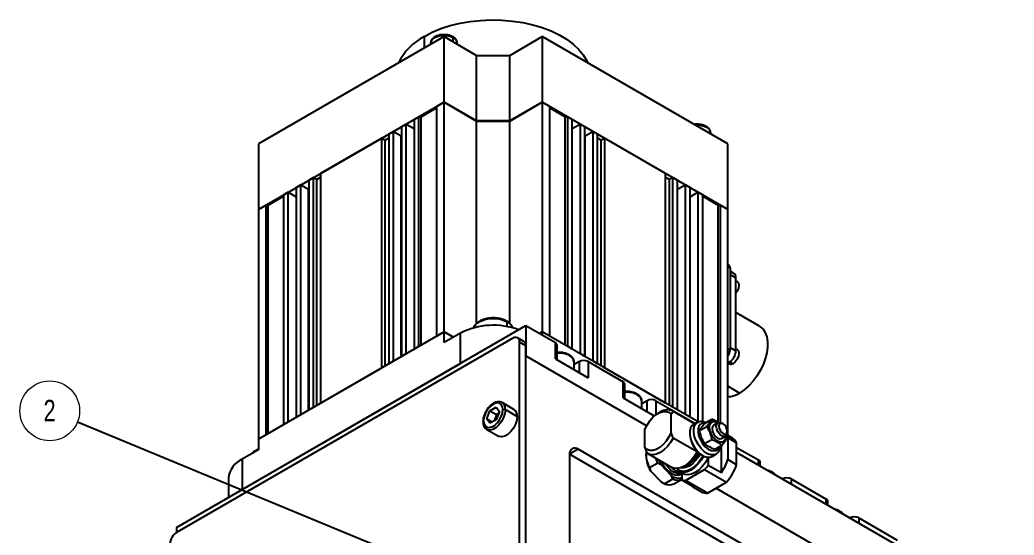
# Model space of a CAD drawing. Header units: millimetres. Extents: x 15 to 1184, y 5 to 836.
# Drawn here: x 935.3 to 1096.3, y 388 to 471.3 of the extents above; entities that cross this region are included whole.
import ezdxf

# ---------------------------------------------------------------- set-up
doc = ezdxf.new("R2010")
doc.units = ezdxf.units.MM
doc.styles.add('SLDTEXTSTYLE1', font='TXT', dxfattribs={"width": 0.75})
doc.dimstyles.new('SLDDIMSTYLE1', dxfattribs={"dimtxt": 0.18, "dimasz": 3.556, "dimexe": 0, "dimexo": 0.0625, "dimgap": 0, "dimtad": 0, "dimtih": 1, "dimtoh": 1, "dimdec": 0, "dimrnd": 1e-09, "dimzin": 0, "dimdsep": 46, "dimtxsty": 'Standard', "dimsah": 1, "dimcen": 0.09, "dimadec": 0, "dimazin": 0, "dimtfac": 3.556, "dimtdec": 0, "dimtofl": 0, "dimtmove": 0, "dimatfit": 3, "dimfxl": 1, "dimfrac": 2, "dimtolj": 1, "dimtzin": 0, "dimarcsym": 0})

# ---------------------------------------------------------------- blocks, each defined once
blk = doc.blocks.new('SW_NOTE_0_15')
at = {"color": 0, "linetype": 'Continuous', "lineweight": 0}
blk.add_circle((-4.48, 1.85), 4.84, dxfattribs=at)
at = {"color": 0, "linetype": 'Continuous', "lineweight": 0, "insert": (-4.51, 3.63), "char_height": 3.5, "attachment_point": 2, "style": 'SLDTEXTSTYLE1'}
blk.add_mtext('2', dxfattribs=at)

msp = doc.modelspace()

# ---------------------------------------------------------------- linework, layer by layer
at = {"color": 7, "linetype": 'Continuous', "lineweight": 25}
for p, q in [((1003.9609, 468.6262), (973.9088, 451.2775)), ((1003.9609, 468.6262), (1009.2288, 465.5851)), ((1003.9609, 458.0112), (1003.9609, 468.6262)), ((1014.6028, 465.5851), (1019.8708, 468.6262)), ((1019.8708, 468.6262), (1019.8708, 458.0112)), ((1049.9228, 451.2775), (1019.8708, 468.6262)), ((1001.8359, 467.6019), (1001.8359, 467.3995)), ((1006.0859, 467.3995), (1006.0859, 467.6019)), ((1009.2288, 454.9701), (1009.2288, 465.5851)), ((1009.2288, 465.5851), (1014.6028, 465.5851)), ((1014.6028, 454.9701), (1014.6028, 465.5851)), ((973.9088, 440.6625), (1003.9609, 458.0112)), ((1003.9609, 458.003), (1002.7235, 457.2887)), ((1002.7235, 457.2887), (1002.7235, 420.1442)), ((1009.2288, 454.9701), (1003.9609, 458.0112)), ((1003.9609, 458.003), (1009.2288, 454.9619)), ((1003.9609, 420.8586), (1003.9609, 458.003)), ((1019.8708, 458.0112), (1014.6028, 454.9701)), ((1014.6028, 454.9619), (1019.8708, 458.003)), ((1049.9228, 440.6625), (1019.8708, 458.0112)), ((1019.8708, 458.003), (1019.8708, 420.8586)), ((1021.1082, 457.2887), (1019.8708, 458.003)), ((1021.1082, 420.1442), (1021.1082, 457.2887)), ((999.895, 455.6558), (999.1172, 455.2068)), ((999.895, 418.5114), (999.895, 455.6558)), ((999.895, 455.6558), (1000.2486, 455.6558)), ((1000.2486, 455.6558), (1002.7235, 457.0846)), ((1000.2486, 418.7114), (1000.2486, 455.6558)), ((1021.1082, 457.0846), (1023.5831, 455.6558)), ((1023.5831, 418.7114), (1023.5831, 455.6558)), ((1023.5831, 455.6558), (1023.9367, 455.6558)), ((1023.9367, 455.6558), (1023.9367, 418.5114)), ((1024.7145, 455.2068), (1023.9367, 455.6558)), ((997.8444, 454.4721), (997.0666, 454.023)), ((997.0666, 454.023), (997.0666, 416.8786)), ((997.8444, 417.3276), (997.8444, 454.4721)), ((997.8444, 454.4721), (999.1172, 453.7373)), ((999.1172, 455.2068), (999.1172, 418.0624)), ((1014.6028, 454.9701), (1009.2288, 454.9701)), ((1009.2288, 422.2075), (1009.2288, 454.9619)), ((1009.2288, 454.9619), (1014.6028, 454.9619)), ((1014.6028, 422.2203), (1014.6028, 454.9619)), ((1024.7145, 418.0624), (1024.7145, 455.2068)), ((1024.7145, 453.7373), (1025.9873, 454.4721)), ((1025.9873, 454.4721), (1025.9873, 417.3276)), ((1026.7651, 454.023), (1025.9873, 454.4721)), ((1026.7651, 416.8786), (1026.7651, 454.023)), ((995.7938, 453.2883), (995.016, 452.8392)), ((995.016, 452.8392), (995.016, 415.6948)), ((995.7938, 416.1438), (995.7938, 453.2883)), ((995.7938, 453.2883), (997.0312, 452.5739)), ((997.0312, 452.5739), (997.0666, 452.5943)), ((997.0312, 416.8541), (997.0312, 452.5739)), ((1026.7651, 452.5943), (1026.8004, 452.5739)), ((1026.8004, 452.5739), (1028.0379, 453.2883)), ((1026.8004, 416.8541), (1026.8004, 452.5739)), ((1028.0379, 453.2883), (1028.0379, 416.1438)), ((1028.8157, 452.8392), (1028.0379, 453.2883)), ((1028.8157, 415.6948), (1028.8157, 452.8392)), ((1047.0981, 452.9082), (1047.0981, 453.1107)), ((973.9088, 451.2775), (973.9088, 440.6625)), ((993.8846, 452.1861), (983.9851, 446.4713)), ((993.8846, 415.0417), (993.8846, 452.1861)), ((993.8846, 452.1861), (994.4149, 451.88)), ((994.4149, 451.88), (995.016, 452.2269)), ((994.4149, 415.3437), (994.4149, 451.88)), ((1028.8157, 452.2269), (1029.4167, 451.88)), ((1029.4167, 451.88), (1029.9471, 452.1861)), ((1029.4167, 415.3437), (1029.4167, 451.88)), ((1029.9471, 452.1861), (1029.9471, 415.0417)), ((1039.8466, 446.4713), (1029.9471, 452.1861)), ((1049.9228, 440.6625), (1049.9228, 451.2775)), ((983.9851, 446.4713), (983.9851, 409.3268)), ((1039.8466, 409.3268), (1039.8466, 446.4713)), ((980.8031, 444.6343), (980.0253, 444.1853)), ((980.8031, 407.4899), (980.8031, 444.6343)), ((980.8031, 444.6343), (982.0406, 443.92)), ((982.8538, 445.8181), (982.0759, 445.3691)), ((982.0759, 445.3691), (982.0759, 408.2247)), ((982.8538, 408.6737), (982.8538, 445.8181)), ((982.8538, 445.8181), (983.3841, 445.512)), ((983.3841, 445.512), (983.9851, 445.8589)), ((983.3841, 408.9758), (983.3841, 445.512)), ((1039.8466, 445.8589), (1040.4476, 445.512)), ((1040.4476, 445.512), (1040.9779, 445.8181)), ((1040.4476, 408.9758), (1040.4476, 445.512)), ((1041.7557, 445.3691), (1040.9779, 445.8181)), ((1040.9779, 445.8181), (1040.9779, 408.6737)), ((1041.7557, 408.2247), (1041.7557, 445.3691)), ((1041.7911, 443.92), (1043.0285, 444.6343)), ((1043.8064, 444.1853), (1043.0285, 444.6343)), ((1043.0285, 444.6343), (1043.0285, 407.4899)), ((975.4998, 441.3687), (977.9747, 442.7974)), ((978.7525, 443.4505), (977.9747, 443.0015)), ((977.9747, 443.0015), (977.9747, 405.8571)), ((978.7525, 406.3061), (978.7525, 443.4505)), ((978.7525, 443.4505), (980.0253, 442.7158)), ((980.0253, 444.1853), (980.0253, 407.0409)), ((982.0406, 443.92), (982.0759, 443.9404)), ((982.0406, 408.2002), (982.0406, 443.92)), ((1041.7557, 443.9404), (1041.7911, 443.92)), ((1041.7911, 408.2002), (1041.7911, 443.92)), ((1043.8064, 407.0409), (1043.8064, 444.1853)), ((1043.8064, 442.7158), (1045.0791, 443.4505)), ((1045.0791, 443.4505), (1045.0791, 406.3061)), ((1045.857, 443.0015), (1045.0791, 443.4505)), ((1045.857, 406.3502), (1045.857, 443.0015)), ((1045.857, 442.7974), (1048.3318, 441.3687)), ((975.1463, 441.3687), (973.9088, 440.6543)), ((975.1463, 404.2243), (975.1463, 441.3687)), ((975.1463, 441.3687), (975.4998, 441.3687)), ((975.4998, 404.4243), (975.4998, 441.3687)), ((1048.3318, 406.2026), (1048.3318, 441.3687)), ((1048.3318, 441.3687), (1048.6854, 441.3687)), ((1048.6854, 441.3687), (1048.6854, 406.177)), ((1049.9228, 440.6543), (1048.6854, 441.3687)), ((973.9088, 440.6625), (973.9159, 440.6584)), ((973.9088, 440.6543), (973.9088, 440.6625)), ((973.9088, 440.6543), (973.9088, 403.5099)), ((1049.9158, 440.6584), (1049.9228, 440.6625)), ((1049.9228, 440.6625), (1049.9228, 440.6543)), ((1049.9228, 404.0515), (1049.9228, 440.6543)), ((1050.0807, 431.6204), (1049.9228, 431.7071)), ((1050.2941, 431.1591), (1050.2941, 417.8903)), ((1050.9026, 430.2945), (1050.2941, 430.6458)), ((1051.2133, 417.7679), (1051.2133, 429.6078)), ((1051.4358, 429.0137), (1051.2133, 429.1421)), ((1055.0266, 421.7617), (1051.2133, 423.963)), ((960.6506, 389.1972), (1017.2191, 421.8535)), ((1017.2191, 421.8535), (1017.2191, 416.9543)), ((1017.2191, 421.8535), (1021.9921, 419.0981)), ((1003.9609, 420.8545), (973.9088, 403.5058)), ((1002.7235, 420.1442), (1003.9609, 420.8586)), ((1002.7235, 420.1442), (1002.7235, 420.1401)), ((1005.485, 419.9788), (1003.9609, 420.8586)), ((1003.9609, 419.0989), (1003.9609, 420.8545)), ((1003.9609, 420.8545), (1005.4814, 419.9767)), ((1006.6125, 420.6297), (1003.9609, 419.0989)), ((1006.6125, 415.7304), (1006.6125, 420.6297)), ((1019.8708, 420.8586), (1019.4067, 420.5907)), ((1019.4102, 420.5886), (1019.8708, 420.8545)), ((1021.1082, 420.1442), (1019.8708, 420.8586)), ((1019.8708, 420.8545), (1019.8708, 420.3227)), ((1045.0926, 406.2943), (1019.8708, 420.8545)), ((1021.1082, 420.1401), (1021.1082, 420.1442)), ((1015.0978, 419.8122), (960.6506, 388.3804)), ((1016.9084, 419.2741), (1015.8478, 419.8864)), ((1016.1585, 375.1064), (1016.1585, 419.1997)), ((1017.2191, 418.5873), (1016.1585, 419.1997)), ((1017.2191, 374.4941), (1017.2191, 418.5873)), ((1021.9921, 416.4852), (1021.9921, 419.0981)), ((1022.285, 416.3161), (1022.285, 418.6899)), ((997.0666, 416.8786), (997.8444, 417.3276)), ((997.848, 417.3256), (997.8444, 417.3276)), ((999.1172, 418.0624), (999.895, 418.5114)), ((999.1172, 418.0624), (999.1207, 418.0603)), ((999.9021, 418.5114), (999.895, 418.5114)), ((1017.2191, 416.9543), (1036.7732, 405.666)), ((1017.2191, 374.6983), (1017.2191, 416.9543)), ((1022.4845, 417.5122), (1022.285, 417.5111)), ((1023.9367, 418.5114), (1023.9296, 418.5114)), ((1024.7145, 418.0624), (1023.9367, 418.5114)), ((1024.7109, 418.0603), (1024.7145, 418.0624)), ((1025.9873, 417.3276), (1025.9837, 417.3256)), ((1026.7651, 416.8786), (1025.9873, 417.3276)), ((1051.4358, 418.0026), (1051.2133, 418.1311)), ((971.2572, 395.3202), (1006.6125, 415.7304)), ((995.016, 415.6948), (995.7938, 416.1438)), ((995.016, 415.6948), (995.0195, 415.6928)), ((995.7973, 416.1418), (995.7938, 416.1438)), ((997.0666, 416.8786), (997.0701, 416.8765)), ((1021.9921, 416.4852), (1027.2954, 413.4237)), ((1025.8812, 416.0366), (1025.0224, 415.5409)), ((1025.0224, 414.7358), (1025.0224, 415.9753)), ((1026.7615, 416.8765), (1026.7651, 416.8786)), ((1027.2954, 416.0366), (1027.2954, 413.4237)), ((1027.2954, 416.0366), (1032.9523, 412.771)), ((1028.0379, 416.1438), (1028.0343, 416.1418)), ((1028.8157, 415.6948), (1028.0379, 416.1438)), ((1028.8122, 415.6928), (1028.8157, 415.6948)), ((1049.9228, 415.7982), (1050.1526, 415.9308)), ((1049.9228, 415.7007), (1050.0609, 415.621)), ((983.9851, 409.3268), (993.8846, 415.0417)), ((993.8882, 415.0396), (993.8846, 415.0417)), ((1029.9471, 415.0417), (1029.9435, 415.0396)), ((1039.8466, 409.3268), (1029.9471, 415.0417)), ((1032.9523, 410.158), (1032.9523, 412.771)), ((1033.2452, 409.989), (1033.2452, 412.3628)), ((1033.4447, 411.185), (1033.2452, 411.184)), ((983.9851, 409.3268), (983.9887, 409.3248)), ((1015.2871, 408.3003), (1013.3779, 409.4025)), ((1032.9523, 410.158), (1038.0113, 407.2375)), ((1036.8414, 409.7094), (1035.9826, 409.2137)), ((1035.9826, 408.4087), (1035.9826, 409.6481)), ((1038.2556, 409.7094), (1043.9124, 406.4438)), ((1039.843, 409.3248), (1039.8466, 409.3268)), ((980.0253, 407.0409), (980.8031, 407.4899)), ((980.8067, 407.4879), (980.8031, 407.4899)), ((982.0759, 408.2247), (982.8538, 408.6737)), ((982.0759, 408.2247), (982.0795, 408.2226)), ((982.8573, 408.6716), (982.8538, 408.6737)), ((1010.8952, 406.7706), (1011.4055, 408.0859)), ((1011.4055, 408.0859), (1012.4261, 408.6751)), ((1011.4055, 408.0859), (1012.4662, 407.4736)), ((1012.4662, 407.4736), (1012.0578, 406.4211)), ((1012.4261, 408.6751), (1012.9365, 407.949)), ((1012.9365, 407.949), (1012.4261, 406.6337)), ((1012.8345, 407.6862), (1012.4662, 407.4736)), ((1013.8957, 408.2579), (1015.8049, 407.1557)), ((1038.9622, 407.8712), (1038.6087, 407.6671)), ((1040.7304, 404.562), (1040.7304, 407.5061)), ((1044.5589, 405.9933), (1040.9625, 408.0695)), ((1040.9779, 408.6737), (1040.9744, 408.6716)), ((1041.7557, 408.2247), (1040.9779, 408.6737)), ((1041.084, 407.9903), (1044.5511, 405.9888)), ((1041.7522, 408.2226), (1041.7557, 408.2247)), ((1043.0285, 407.4899), (1043.025, 407.4879)), ((1043.8064, 407.0409), (1043.0285, 407.4899)), ((977.9747, 405.8571), (978.7525, 406.3061)), ((977.9747, 405.8571), (977.9747, 405.853)), ((978.7561, 406.3041), (978.7525, 406.3061)), ((980.0253, 407.0409), (980.0289, 407.0388)), ((1011.4055, 406.0445), (1010.8952, 406.7706)), ((1010.8952, 406.7706), (1011.7792, 406.2603)), ((1012.4261, 406.6337), (1011.4055, 406.0445)), ((1043.8028, 407.0388), (1043.8064, 407.0409)), ((1044.9935, 406.2442), (1044.3571, 405.8768)), ((1045.0791, 406.3061), (1045.0756, 406.3041)), ((1045.0966, 406.296), (1045.0791, 406.3061)), ((1046.159, 406.0288), (1047.3161, 406.6967)), ((1048.3079, 406.1369), (1047.6362, 405.7491)), ((1049.1451, 405.9524), (1048.933, 406.0749)), ((973.9088, 403.5099), (975.1463, 404.2243)), ((975.1534, 404.2243), (975.1463, 404.2243)), ((1010.8781, 405.0722), (1012.7873, 403.9701)), ((1036.4878, 402.1127), (1036.4878, 405.0568)), ((1041.084, 403.6695), (1040.7304, 404.562)), ((1043.7356, 404.5032), (1043.7356, 404.4216)), ((1045.3425, 404.867), (1046.4996, 405.535)), ((1046.9463, 405.4255), (1046.4996, 405.535)), ((1049.7656, 403.6496), (1049.6554, 404.0841)), ((1050.6549, 403.6289), (1049.7339, 404.1605)), ((1049.8168, 404.5441), (1049.8168, 404.789)), ((973.9088, 403.5099), (973.9124, 403.5079)), ((973.9088, 403.5058), (973.9088, 403.5099)), ((973.9088, 403.5058), (973.9088, 401.7503)), ((1044.9554, 401.4346), (1041.084, 403.6695)), ((1046.159, 402.7626), (1047.3161, 403.4306)), ((1047.792, 401.8199), (1048.9491, 402.4879)), ((1048.8622, 398.0735), (1048.8622, 402.4377)), ((1048.8861, 403.584), (1049.5578, 403.9718)), ((1049.5744, 403.9818), (1049.5759, 403.9075)), ((1049.7656, 403.6496), (1049.5759, 403.9075)), ((1049.9228, 403.7316), (1049.9228, 400.1724)), ((1049.9228, 403.7316), (1051.337, 402.9152)), ((1051.337, 399.356), (1051.337, 402.9152)), ((973.9088, 401.7503), (971.2572, 400.2195)), ((1025.7044, 401.8491), (1024.2902, 401.0326)), ((1069.1915, 375.1117), (1024.2902, 401.0326)), ((1024.2902, 401.0324), (1024.2902, 378.5775)), ((1070.6057, 375.9281), (1025.7044, 401.8491)), ((1036.6646, 401.0335), (1036.6646, 400.8294)), ((1036.9628, 401.1411), (1040.8342, 398.9062)), ((1045.7859, 400.87), (1045.8566, 400.8292)), ((1047.3568, 400.6805), (1047.9932, 401.0479)), ((1051.337, 402.1577), (1054.8726, 400.1166)), ((1078.1017, 385.8501), (1051.337, 401.301)), ((971.2572, 400.2195), (971.2572, 395.3202)), ((1038.5596, 399.6214), (1037.2161, 398.8458)), ((1038.5596, 399.6214), (1038.2475, 400.3995)), ((1039.11, 399.3294), (1038.5596, 399.6214)), ((1040.8079, 397.5392), (1039.11, 399.3294)), ((1042.8345, 399.1045), (1043.1582, 399.2914)), ((1043.4705, 399.5098), (1043.3821, 399.4468)), ((1046.7408, 400.4039), (1046.4114, 400.5941)), ((1046.7408, 400.4039), (1046.7408, 399.2981)), ((1046.7408, 399.2981), (1048.8622, 398.0735)), ((1051.337, 399.356), (1049.9228, 400.1724)), ((1055.1655, 399.0909), (1055.1655, 399.7084)), ((1037.2161, 398.8458), (1037.413, 398.3497)), ((1037.413, 398.3497), (1039.1109, 396.5595)), ((1041.7911, 398.5857), (1041.7911, 398.3629)), ((1041.9126, 398.2837), (1042.6197, 397.8755)), ((1042.3364, 397.7822), (1042.4982, 397.8757)), ((1042.4982, 396.8489), (1042.4982, 397.9456)), ((1043.0784, 396.7756), (1046.1606, 398.5549)), ((1046.1606, 398.5549), (1049.6962, 396.5139)), ((969.0605, 397.158), (969.0605, 394.0521)), ((1039.1109, 396.5595), (1039.6613, 396.2675)), ((1039.139, 396.543), (1039.1505, 396.5364)), ((1039.6613, 396.2675), (1041.0048, 397.0431)), ((1041.0048, 397.0431), (1040.8079, 397.5392)), ((1041.1911, 396.2551), (1042.4982, 397.0097)), ((1044.6195, 395.6243), (1042.4982, 396.8489)), ((1046.614, 394.7346), (1043.0784, 396.7756)), ((1046.614, 394.7346), (1049.6962, 396.5139)), ((1058.7617, 397.0551), (1058.7268, 397.035)), ((1060.1759, 397.0551), (1065.8327, 393.7895)), ((1044.2411, 395.7848), (1045.6553, 394.9684)), ((1048.0123, 395.5418), (1074.777, 380.0909)), ((1066.1256, 392.7637), (1066.1256, 393.3813)), ((1069.7218, 390.728), (1069.687, 390.7078)), ((1071.136, 390.728), (1077.3241, 387.1557)), ((960.6506, 389.1972), (960.6506, 388.3804))]:
    msp.add_line(p, q, dxfattribs=at)
at = {"color": 8, "linetype": 'Continuous', "lineweight": 25}
for p, q in [((1000.7789, 466.7893), (1000.7789, 468.6655)), ((1005.4635, 467.7588), (1005.4635, 468.4694)), ((1050.2941, 431.1591), (1049.9228, 431.366)), ((1050.2941, 430.1384), (1051.2133, 429.6078)), ((1014.2139, 421.6896), (1014.2139, 422.412)), ((1050.2941, 417.8903), (1049.9228, 418.0972)), ((1050.2941, 418.2986), (1051.2133, 417.7679)), ((1025.8812, 414.2401), (1025.8812, 416.0366)), ((1049.9228, 416.0635), (1050.1526, 415.9308)), ((1050.2377, 415.9839), (1050.7484, 415.689)), ((1051.8143, 410.951), (1049.9228, 412.043)), ((1036.8414, 407.9129), (1036.8414, 409.7094)), ((1038.2556, 409.7094), (1038.2556, 407.4339)), ((1043.9124, 406.3665), (1043.9124, 406.4438)), ((973.3679, 401.4854), (972.9764, 401.212)), ((973.8416, 401.7114), (973.3679, 401.4854)), ((1043.4812, 399.502), (1043.1582, 399.2914)), ((1054.8726, 399.26), (1054.8726, 400.1166)), ((1058.7617, 397.0149), (1058.7617, 397.0551)), ((1060.1759, 397.0551), (1060.1759, 396.1985)), ((1065.8327, 392.9328), (1065.8327, 393.7895)), ((1069.7218, 390.6877), (1069.7218, 390.728)), ((1071.136, 390.728), (1071.136, 389.8713))]:
    msp.add_line(p, q, dxfattribs=at)
at = {"color": 7, "linetype": 'Continuous', "lineweight": 25, "flags": 128}
for points in [[(1000.7789, 468.6655), (1002.0622, 469.3294), (1003.4635, 469.9083), (1004.9659, 470.3955), (1006.5516, 470.7849), (1008.2014, 471.0721), (1009.8957, 471.2534), (1011.6142, 471.3269), (1013.3363, 471.2915), (1015.0414, 471.1477), (1016.7091, 470.8973), (1018.3194, 470.5431), (1019.8531, 470.0896), (1021.2917, 469.542), (1022.6181, 468.907), (1023.8164, 468.1921), (1024.8723, 467.4059), (1025.773, 466.5578), (1026.5079, 465.6581), (1027.0681, 464.7173), (1027.2204, 464.3834)], [(1051.4358, 429.0137), (1051.4359, 429.0136), (1051.6466, 428.771), (1051.7206, 428.3841), (1051.6466, 427.9117), (1051.4359, 427.4258), (1051.2133, 427.1052)], [(1055.0266, 421.7617), (1055.1569, 421.6801), (1055.6177, 421.2624), (1055.9748, 420.7065), (1056.2185, 420.0277), (1056.342, 419.2443), (1056.342, 418.3778), (1056.2185, 417.4519), (1055.9748, 416.4917), (1055.6177, 415.5235), (1055.1569, 414.5737), (1054.6048, 413.6682), (1053.9766, 412.8316), (1053.2895, 412.0869), (1052.5621, 411.4543), (1051.8143, 410.951)], [(1051.4358, 418.0026), (1051.4359, 418.0026), (1051.6466, 417.76), (1051.7206, 417.3731), (1051.6466, 416.9007), (1051.4359, 416.4148), (1051.1204, 415.9893), (1050.7484, 415.689)], [(1050.7484, 415.689), (1050.3763, 415.5597), (1050.0609, 415.621)], [(1013.4715, 408.2579), (1013.4085, 408.7276), (1013.2245, 409.0865), (1012.9346, 409.3055), (1012.5621, 409.3669), (1012.1372, 409.2657), (1011.6944, 409.0101), (1011.2696, 408.6208), (1010.8971, 408.1293), (1010.6072, 407.5755), (1010.4232, 407.0042), (1010.3602, 406.4618)], [(1010.3602, 406.4618), (1010.4232, 405.992), (1010.6072, 405.6331), (1010.8971, 405.4141), (1011.2696, 405.3527), (1011.6944, 405.4539), (1012.1372, 405.7095), (1012.5621, 406.0988), (1012.9346, 406.5903), (1013.2245, 407.1441), (1013.4085, 407.7154), (1013.4715, 408.2579)], [(1036.4878, 405.0568), (1036.8322, 405.7729), (1037.2693, 406.4388), (1037.7762, 407.0198), (1038.3266, 407.4855), (1038.8917, 407.8117), (1039.442, 407.9814), (1039.9489, 407.9857), (1040.386, 407.8245), (1040.7304, 407.5061)], [(1015.8049, 407.1557), (1015.7333, 406.5393), (1015.5243, 405.8901), (1015.1948, 405.2607), (1014.7715, 404.7023), (1014.2887, 404.2599), (1013.7856, 403.9694), (1013.3028, 403.8544), (1012.8795, 403.9242), (1012.7873, 403.9701)], [(1044.3571, 405.8768), (1044.1408, 405.7092), (1043.8846, 405.319), (1043.7524, 404.8006), (1043.7524, 404.1866), (1043.8846, 403.5155), (1044.1408, 402.8295), (1044.5048, 402.1718), (1044.9538, 401.5836), (1045.4595, 401.1019), (1045.9902, 400.757), (1046.5125, 400.5705), (1046.9936, 400.5542), (1047.3568, 400.6805)], [(1048.6117, 402.2931), (1048.548, 401.8507), (1048.3523, 401.3928), (1048.0397, 401.0764), (1047.63, 400.9216), (1047.1489, 400.9379), (1046.6266, 401.1243), (1046.0959, 401.4693), (1045.5901, 401.9509), (1045.1412, 402.5391), (1044.7772, 403.1969), (1044.521, 403.8829), (1044.3888, 404.554), (1044.3888, 405.168), (1044.521, 405.6864), (1044.7772, 406.0766), (1045.1412, 406.3141), (1045.5901, 406.3839), (1046.0959, 406.2817), (1046.3811, 406.157)], [(1046.296, 406.1079), (1046.2549, 406.1154), (1045.8275, 406.1064), (1045.4756, 405.93), (1045.2255, 405.5994), (1045.0956, 405.1391), (1045.0956, 404.5832), (1045.2255, 403.9729), (1045.4756, 403.3535), (1045.8275, 402.7709), (1046.2549, 402.2684), (1046.7263, 401.8832), (1047.2066, 401.6438), (1047.6602, 401.5681), (1048.0535, 401.6617), (1048.3573, 401.9175), (1048.5265, 402.244)], [(1046.9463, 405.4255), (1047.0107, 405.8576), (1047.1974, 406.173), (1047.4883, 406.341), (1047.8548, 406.345), (1048.2611, 406.1848), (1048.3249, 406.1462)], [(1047.6362, 405.7491), (1047.6361, 405.7491), (1047.4445, 405.5285), (1047.3772, 405.1768)], [(1049.8168, 404.5441), (1049.7498, 404.193), (1049.5584, 403.9721), (1049.2719, 403.916), (1048.9337, 404.0332), (1048.5954, 404.3058), (1048.3084, 404.6924), (1048.1166, 405.1341), (1048.049, 405.5637), (1048.116, 405.9157), (1048.3073, 406.1365), (1048.5939, 406.1926), (1048.9321, 406.0755), (1048.933, 406.0749)], [(1049.4015, 405.7456), (1049.1444, 405.9528), (1048.8874, 406.0419), (1048.6696, 405.9993), (1048.5242, 405.8314), (1048.4733, 405.5639), (1048.5246, 405.2374), (1048.6704, 404.9017), (1048.8885, 404.6079), (1049.1456, 404.4007), (1049.4026, 404.3117), (1049.6204, 404.3543), (1049.7659, 404.5222), (1049.8168, 404.7897), (1049.7654, 405.1161), (1049.6196, 405.4518), (1049.4015, 405.7456)], [(1040.7304, 404.562), (1040.386, 403.8458), (1039.9489, 403.18), (1039.442, 402.599), (1038.8917, 402.1333), (1038.3266, 401.8071), (1037.7762, 401.6374), (1037.2693, 401.6331), (1036.8322, 401.7943), (1036.4878, 402.1127)], [(1049.5759, 403.9075), (1049.5116, 403.4755), (1049.3248, 403.1601), (1049.0339, 402.9921), (1048.6674, 402.988), (1048.2611, 403.1483), (1047.8548, 403.4571), (1047.4883, 403.8844), (1047.1974, 404.3882), (1047.0107, 404.9192), (1046.9463, 405.4255)], [(1047.3772, 405.1768), (1047.4445, 404.7473), (1047.6361, 404.3056), (1047.9229, 403.9188), (1048.2611, 403.6459), (1048.5994, 403.5283), (1048.8861, 403.584)], [(1041.084, 403.6695), (1040.6428, 402.9478), (1040.1264, 402.3002), (1039.5579, 401.7559), (1038.9627, 401.3391), (1038.3675, 401.0687), (1037.799, 400.9566), (1037.2825, 401.0079), (1036.8414, 401.2203)], [(1044.9554, 401.4346), (1044.5142, 400.7128), (1043.9978, 400.0653), (1043.4293, 399.5209), (1042.8341, 399.1042), (1042.2389, 398.8338), (1041.6704, 398.7217), (1041.1539, 398.773), (1040.8342, 398.9062)], [(1038.717, 400.1284), (1038.7405, 400.0708), (1039.11, 399.3294)], [(1039.1432, 399.8824), (1039.3616, 399.4711), (1039.7871, 398.8573), (1040.2786, 398.3391), (1040.8051, 397.9492), (1041.3336, 397.712), (1041.8308, 397.6425), (1042.2656, 397.7451), (1042.3364, 397.7822)], [(1042.4982, 397.9009), (1042.1844, 397.8466), (1041.6871, 397.9161), (1041.1587, 398.1533), (1040.6321, 398.5432), (1040.1407, 399.0614), (1039.834, 399.4836)], [(1046.0337, 400.8121), (1045.5926, 400.0903), (1045.0761, 399.4428), (1044.5076, 398.8984), (1043.9124, 398.4817), (1043.3172, 398.2112), (1042.7487, 398.0992), (1042.2323, 398.1505), (1041.7911, 398.3629)], [(1046.7408, 400.4039), (1046.2997, 399.6821), (1045.7832, 399.0346), (1045.2147, 398.4902), (1044.6195, 398.0735), (1044.0243, 397.803), (1043.4558, 397.691), (1042.9394, 397.7423), (1042.6197, 397.8755)]]:
    msp.add_lwpolyline(points, dxfattribs=at)
at = {"color": 8, "linetype": 'Continuous', "lineweight": 25, "flags": 128}
for points in [[(1001.8359, 467.6019), (1001.8621, 467.7938), (1002.0675, 468.1588), (1002.4583, 468.4694), (1002.9962, 468.6949), (1003.6285, 468.8136), (1004.2933, 468.8136), (1004.9256, 468.6949), (1005.4635, 468.4694)], [(1044.6475, 454.3229), (1045.3055, 454.3223), (1045.9378, 454.2037), (1046.4757, 453.9781), (1046.8665, 453.6676), (1047.0719, 453.3026), (1047.0981, 453.1107)], [(1013.8957, 408.2579), (1013.8241, 407.6414), (1013.6151, 406.9922), (1013.2856, 406.3629), (1012.8623, 405.8044), (1012.3796, 405.362), (1011.8764, 405.0715), (1011.3936, 404.9565), (1010.9703, 405.0263), (1010.875, 405.074)], [(1045.4419, 401.1023), (1045.1523, 400.6155), (1044.6902, 400.0092), (1044.1738, 399.5002), (1043.6296, 399.1145), (1043.0854, 398.8719), (1042.569, 398.7847), (1042.2124, 398.8252)], [(1045.9116, 400.7983), (1045.6051, 400.289), (1045.0908, 399.6169), (1044.5169, 399.0526), (1043.9124, 398.6246), (1043.3079, 398.3546), (1042.734, 398.2563), (1042.2198, 398.3347), (1041.7911, 398.5857)], [(1057.1707, 398.0143), (1056.7918, 398.1938), (1056.6074, 398.2585)], [(1057.5936, 397.6892), (1057.4816, 397.7956), (1057.1707, 398.0143)], [(1068.1308, 391.6872), (1067.752, 391.8667), (1067.5675, 391.9313)], [(1068.5538, 391.362), (1068.4417, 391.4685), (1068.1308, 391.6872)]]:
    msp.add_lwpolyline(points, dxfattribs=at)
at = {"color": 7, "linetype": 'Continuous', "lineweight": 25}
for centre, radius, start, end in [((1005.2208, 460.1732), 9.5837, 117.611713, 153.940744), ((1049.8208, 431.2202), 0.4772, 352.63912, 56.999327), ((1050.4998, 429.6986), 0.7193, 352.74417, 55.943649), ((1011.9545, 410.2299), 11.6915, 69.483106, 117.187654), ((1011.9158, 417.9767), 4.9953, 62.609672, 117.390328), ((1015.5119, 419.3045), 0.6551, 350.785963, 129.203285), ((1016.4841, 418.6685), 0.7395, 353.701153, 54.986667), ((1021.7845, 418.64), 0.5029, 5.694799, 65.625342), ((1048.7551, 417.9624), 1.5406, 319.28288, 357.316655), ((1048.9105, 417.8727), 2.3052, 302.605478, 357.394522), ((1026.5883, 414.6719), 1.537, 62.609672, 117.390328), ((1032.7447, 412.3129), 0.5029, 5.694799, 65.625342), ((1049.6099, 414.5106), 4.1869, 274.286548, 301.770238), ((1037.5485, 408.3447), 1.537, 62.609672, 117.390328), ((1013.6836, 407.8484), 0.4611, 62.609672, 117.390328), ((1014.5761, 407.2892), 1.236, 353.799905, 54.887914), ((1040.1187, 406.2267), 2.0104, 61.306277, 125.118076), ((1043.6176, 405.8848), 0.632, 33.306367, 62.190072), ((1048.1255, 404.5882), 4.393, 182.173872, 237.820752), ((1048.1615, 402.7665), 2.0084, 28.720576, 40.821218), ((1049.7284, 402.0605), 1.8215, 27.981768, 59.430086), ((1025.1524, 401.1722), 0.8734, 50.796715, 189.214037), ((1041.6244, 400.9736), 4.962, 181.664982, 211.923815), ((1041.3062, 401.0212), 4.6326, 174.020399, 208.006951), ((1040.1814, 403.8539), 5.4614, 307.170738, 333.628257), ((972.7821, 396.8065), 3.7381, 114.074307, 174.605552), ((1040.0234, 403.9442), 8.1676, 318.712637, 325.330668), ((1041.8916, 402.9135), 8.4862, 325.225869, 341.15457), ((1043.3172, 402.0915), 8.4736, 318.834375, 341.165625), ((1054.665, 399.6585), 0.5029, 5.694799, 65.625342), ((1042.5713, 400.6852), 2.547, 221.066881, 258.938496), ((1040.4384, 397.762), 1.6844, 242.525819, 296.539873), ((1041.8657, 398.944), 1.7585, 233.023356, 291.081981), ((1041.7819, 398.5376), 1.6844, 242.525819, 296.539873), ((1043.0312, 398.7343), 1.9593, 254.215098, 271.38103), ((1045.0851, 397.2469), 1.688, 226.014425, 253.990951), ((1059.4688, 395.6904), 1.537, 62.609672, 117.390328), ((1046.5524, 396.5644), 1.8309, 240.658003, 271.925614), ((1065.6252, 393.3314), 0.5029, 5.694799, 65.625342), ((1070.4289, 389.3632), 1.537, 62.609672, 117.390328), ((961.8928, 386.4385), 2.3052, 122.605478, 177.394522)]:
    msp.add_arc(centre, radius, start, end, dxfattribs=at)
at = {"color": 8, "linetype": 'Continuous', "lineweight": 25}
for centre, radius, start, end in [((1005.3446, 468.4845), 0.1199, 352.742377, 55.961512), ((1005.0571, 467.5208), 1.032, 4.510904, 66.809237), ((1010.4873, 420.7097), 1.9115, 117.057211, 155.865761), ((1009.7805, 422.428), 0.1635, 125.706094, 185.619677), ((1013.3444, 420.7097), 1.9115, 24.134239, 62.942789), ((1022.5527, 413.6629), 3.7587, 62.465699, 94.083477), ((1024.165, 417.0081), 0.1258, 354.380343, 54.293676), ((1023.7713, 415.8505), 1.2573, 5.694799, 65.625342), ((1033.5128, 407.3357), 3.7587, 62.465699, 94.083477), ((1035.1252, 410.681), 0.1258, 354.380343, 54.293676), ((1034.7315, 409.5234), 1.2573, 5.694799, 65.625342), ((1012.6656, 408.3911), 1.2374, 353.819298, 54.681884), ((1010.4158, 406.3291), 0.1438, 112.737714, 175.95681), ((973.5306, 401.5014), 0.1635, 125.706094, 185.619677), ((1041.3579, 402.971), 4.1829, 286.975982, 336.603431), ((1057.0455, 398.0267), 0.1258, 354.380343, 54.293676), ((1068.0057, 391.6995), 0.1258, 354.380343, 54.293676)]:
    msp.add_arc(centre, radius, start, end, dxfattribs=at)
at = {"color": 7, "linetype": 'Continuous', "lineweight": 25}
for points, knots in [([(1003.6559, 468.9117), (1003.606, 468.91), (1003.3624, 468.902), (1002.9487, 468.7918), (1002.4651, 468.5836), (1002.1081, 468.296), (1001.8805, 467.9641), (1001.8521, 467.7269), (1001.8384, 467.6128)], [0, 0, 0, 0, 0.051270255, 0.250185303, 0.45080621, 0.654195611, 0.833710698, 1, 1, 1, 1]), ([(1005.4117, 468.5838), (1005.3329, 468.6254), (1005.1059, 468.7452), (1004.6602, 468.8768), (1004.1336, 468.9492), (1003.7985, 468.9229), (1003.6559, 468.9117)], [0, 0, 0, 0, 0.1628413, 0.46872165, 0.77395156, 1, 1, 1, 1]), ([(1006.0834, 467.591), (1006.0842, 467.5952), (1006.1105, 467.7217), (1006.019, 467.9764), (1005.8059, 468.3174), (1005.5484, 468.4914), (1005.4117, 468.5838)], [0, 0, 0, 0, 0.010764293, 0.329413664, 0.643822308, 1, 1, 1, 1]), ([(1045.4017, 454.4042), (1045.3097, 454.4178), (1045.0307, 454.4589), (1044.7124, 454.4538), (1044.5163, 454.4104), (1044.5016, 454.4072)], [0, 0, 0, 0, 0.31265711, 0.94827855, 1, 1, 1, 1]), ([(1047.0773, 453.1164), (1047.0799, 453.187), (1047.0873, 453.3813), (1046.9244, 453.6796), (1046.6333, 453.9792), (1046.2138, 454.2153), (1045.7875, 454.3645), (1045.4989, 454.3942), (1045.4017, 454.4042)], [0, 0, 0, 0, 0.10685507, 0.29445211, 0.48559352, 0.6874858, 0.89471931, 1, 1, 1, 1]), ([(1009.6851, 422.5608), (1009.594, 422.5045), (1009.3302, 422.3413), (1009.0106, 422.024), (1008.7876, 421.7118), (1008.7528, 421.5278), (1008.7459, 421.4911)], [0, 0, 0, 0, 0.199327726, 0.577863572, 0.915704084, 1, 1, 1, 1]), ([(1015.1056, 421.4624), (1015.1043, 421.4723), (1015.0834, 421.6315), (1014.8997, 421.9186), (1014.5634, 422.2971), (1014.0823, 422.6182), (1013.4954, 422.87), (1012.8272, 423.037), (1012.1155, 423.1111), (1011.394, 423.0899), (1010.6985, 422.9725), (1010.1208, 422.7898), (1009.8114, 422.6272), (1009.6851, 422.5608)], [0, 0, 0, 0, 0.00637876, 0.10190318, 0.19992661, 0.30195682, 0.4061987, 0.51061503, 0.61476174, 0.71881085, 0.82304185, 0.92771674, 1, 1, 1, 1]), ([(1024.2384, 417.1103), (1024.1538, 417.1553), (1023.9099, 417.2851), (1023.4339, 417.4338), (1022.9154, 417.5242), (1022.5949, 417.5152), (1022.4845, 417.5122)], [0, 0, 0, 0, 0.17388748, 0.50135492, 0.82819548, 1, 1, 1, 1]), ([(1025.0013, 415.9464), (1025.008, 416.0047), (1025.0299, 416.1951), (1024.8942, 416.5092), (1024.6367, 416.8479), (1024.3706, 417.0232), (1024.2384, 417.1103)], [0, 0, 0, 0, 0.12830559, 0.4191922, 0.71157787, 1, 1, 1, 1]), ([(1035.1986, 410.7831), (1035.114, 410.8281), (1034.87, 410.958), (1034.3941, 411.1067), (1033.8756, 411.197), (1033.5551, 411.1881), (1033.4447, 411.185)], [0, 0, 0, 0, 0.17388748, 0.50135492, 0.82819548, 1, 1, 1, 1]), ([(1035.9614, 409.6193), (1035.9681, 409.6775), (1035.99, 409.868), (1035.8544, 410.182), (1035.5968, 410.5207), (1035.3307, 410.6961), (1035.1986, 410.7831)], [0, 0, 0, 0, 0.12830559, 0.4191922, 0.71157787, 1, 1, 1, 1]), ([(1013.3729, 409.3831), (1013.3348, 409.4116), (1013.1885, 409.5208), (1012.8562, 409.5629), (1012.4257, 409.5101), (1011.9741, 409.3132), (1011.5253, 408.9874), (1011.1076, 408.5475), (1010.7509, 408.0254), (1010.4804, 407.4558), (1010.3054, 406.8769), (1010.2832, 406.5162), (1010.2723, 406.3393)], [0, 0, 0, 0, 0.03537053, 0.13566965, 0.23621569, 0.3418427, 0.45162632, 0.562215, 0.67250965, 0.78279342, 0.89350746, 1, 1, 1, 1]), ([(1040.7304, 407.5061), (1040.8018, 407.6157), (1040.9126, 407.7861), (1041.039, 407.9366), (1041.084, 407.9903)], [0, 0, 0, 0, 0.64364526, 1, 1, 1, 1]), ([(1010.2723, 406.3393), (1010.2758, 406.2446), (1010.2857, 405.97), (1010.3987, 405.5901), (1010.6066, 405.2522), (1010.8019, 405.1387), (1010.883, 405.0916)], [0, 0, 0, 0, 0.17487963, 0.50724782, 0.79540367, 1, 1, 1, 1]), ([(1045.3425, 404.867), (1045.394, 404.964), (1045.4913, 405.1469), (1045.7454, 405.5263), (1045.9992, 405.8346), (1046.159, 406.0288)], [0, 0, 0, 0, 0.294275937, 0.555521837, 1, 1, 1, 1]), ([(1047.3161, 406.6967), (1047.2646, 406.5998), (1047.1673, 406.4169), (1046.9131, 406.0375), (1046.6594, 405.7292), (1046.4996, 405.535)], [0, 0, 0, 0, 0.29427594, 0.55552184, 1, 1, 1, 1]), ([(1048.3318, 406.2026), (1048.2653, 406.2452), (1047.9678, 406.4358), (1047.6009, 406.5827), (1047.3161, 406.6967)], [0, 0, 0, 0, 0.22369589, 1, 1, 1, 1]), ([(1046.159, 402.7626), (1046.0516, 402.9513), (1045.8488, 403.3074), (1045.5528, 404.0044), (1045.4238, 404.5337), (1045.3425, 404.867)], [0, 0, 0, 0, 0.294275937, 0.555521837, 1, 1, 1, 1]), ([(1046.4996, 405.535), (1046.607, 405.3464), (1046.8097, 404.9902), (1047.1057, 404.2932), (1047.2348, 403.7639), (1047.3161, 403.4306)], [0, 0, 0, 0, 0.29427594, 0.55552184, 1, 1, 1, 1]), ([(1047.792, 401.8199), (1047.6051, 401.8955), (1047.2524, 402.0382), (1046.6813, 402.3438), (1046.3608, 402.6008), (1046.159, 402.7626)], [0, 0, 0, 0, 0.29427594, 0.55552184, 1, 1, 1, 1]), ([(1047.3161, 403.4306), (1047.5029, 403.355), (1047.8557, 403.2122), (1048.4268, 402.9067), (1048.7472, 402.6497), (1048.9491, 402.4879)], [0, 0, 0, 0, 0.29427594, 0.55552184, 1, 1, 1, 1]), ([(1048.9491, 402.4879), (1049.0565, 402.6171), (1049.2592, 402.8609), (1049.5552, 403.2644), (1049.6843, 403.5008), (1049.7656, 403.6496)], [0, 0, 0, 0, 0.29427594, 0.55552184, 1, 1, 1, 1]), ([(973.4352, 401.6342), (973.3436, 401.5783), (973.0928, 401.4252), (972.9109, 401.2309), (972.7955, 401.1075)], [0, 0, 0, 0, 0.36531901, 1, 1, 1, 1]), ([(973.9088, 401.8533), (973.8801, 401.8443), (973.7038, 401.7891), (973.5576, 401.7048), (973.4352, 401.6342)], [0, 0, 0, 0, 0.16315338, 1, 1, 1, 1]), ([(1036.4878, 402.1127), (1036.5591, 401.9207), (1036.6699, 401.6224), (1036.7963, 401.326), (1036.8414, 401.2203)], [0, 0, 0, 0, 0.64364526, 1, 1, 1, 1]), ([(1041.7848, 398.7016), (1041.7857, 398.6925), (1041.7896, 398.653), (1041.7905, 398.6149), (1041.7911, 398.5857)], [0, 0, 0, 0, 0.23123997, 1, 1, 1, 1]), ([(1057.1189, 398.1288), (1057.0339, 398.1729), (1056.789, 398.3002), (1056.503, 398.4118), (1056.2927, 398.4429), (1056.2864, 398.4438)], [0, 0, 0, 0, 0.33994735, 0.98014117, 1, 1, 1, 1]), ([(1057.6506, 397.6562), (1057.6019, 397.7247), (1057.4718, 397.9072), (1057.2546, 398.0436), (1057.1189, 398.1288)], [0, 0, 0, 0, 0.375223849, 1, 1, 1, 1]), ([(1068.079, 391.8016), (1067.9941, 391.8458), (1067.7491, 391.9731), (1067.4632, 392.0846), (1067.2529, 392.1157), (1067.2466, 392.1166)], [0, 0, 0, 0, 0.33994735, 0.98014117, 1, 1, 1, 1]), ([(1068.6108, 391.3291), (1068.562, 391.3976), (1068.432, 391.5801), (1068.2148, 391.7164), (1068.079, 391.8016)], [0, 0, 0, 0, 0.37522385, 1, 1, 1, 1])]:
    msp.add_open_spline(points, degree=3, knots=knots, dxfattribs=at)

# ---------------------------------------------------------------- block references
at = {"color": 7, "linetype": 'Continuous', "lineweight": 0}
msp.add_blockref('SW_NOTE_0_15', (944.612, 406.2201), dxfattribs=at)

# ---------------------------------------------------------------- leaders
for points in [[(1010.4245, 379.0435), (944.612, 406.2201)], [(1087.6857, 376.6041), (1129.419, 399.2928)]]:
    msp.add_leader(points, dimstyle='SLDDIMSTYLE1', dxfattribs=at)

doc.saveas('drawing.dxf')
